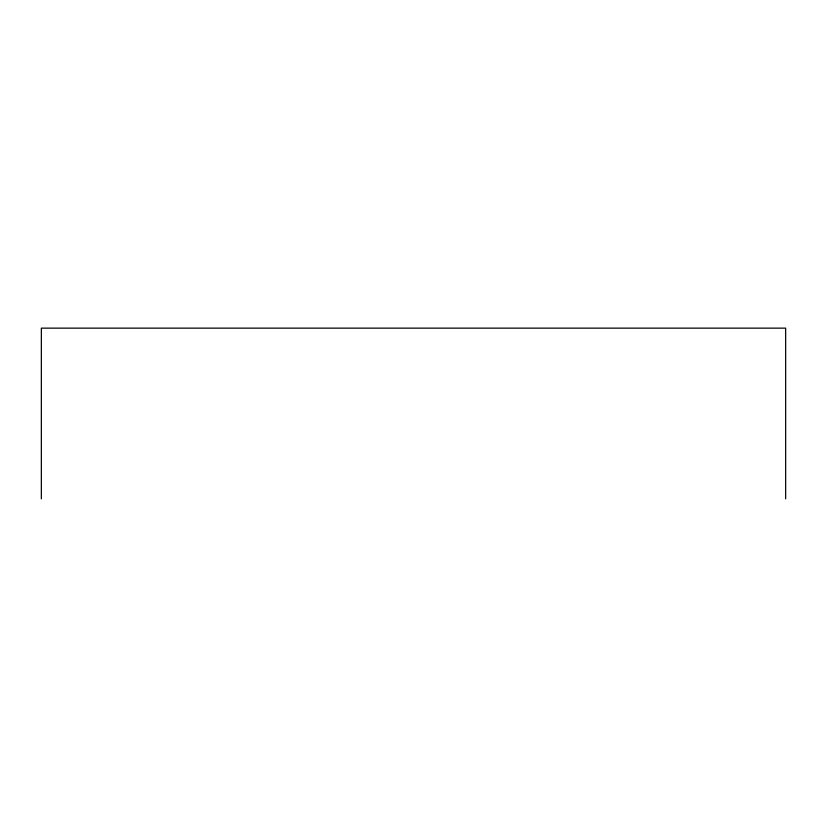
<?xml version="1.0" encoding="UTF-8"?>
<svg xmlns="http://www.w3.org/2000/svg" width="827" height="827" viewBox="0 0 827 827"><rect width="100%" height="100%" fill="white"/><g stroke="black" fill="none" stroke-linecap="round" stroke-linejoin="round"><path stroke-width="1.24" d="M785.65 498.857L785.65 328.143L41.35 328.143L41.35 498.857"/></g></svg>
